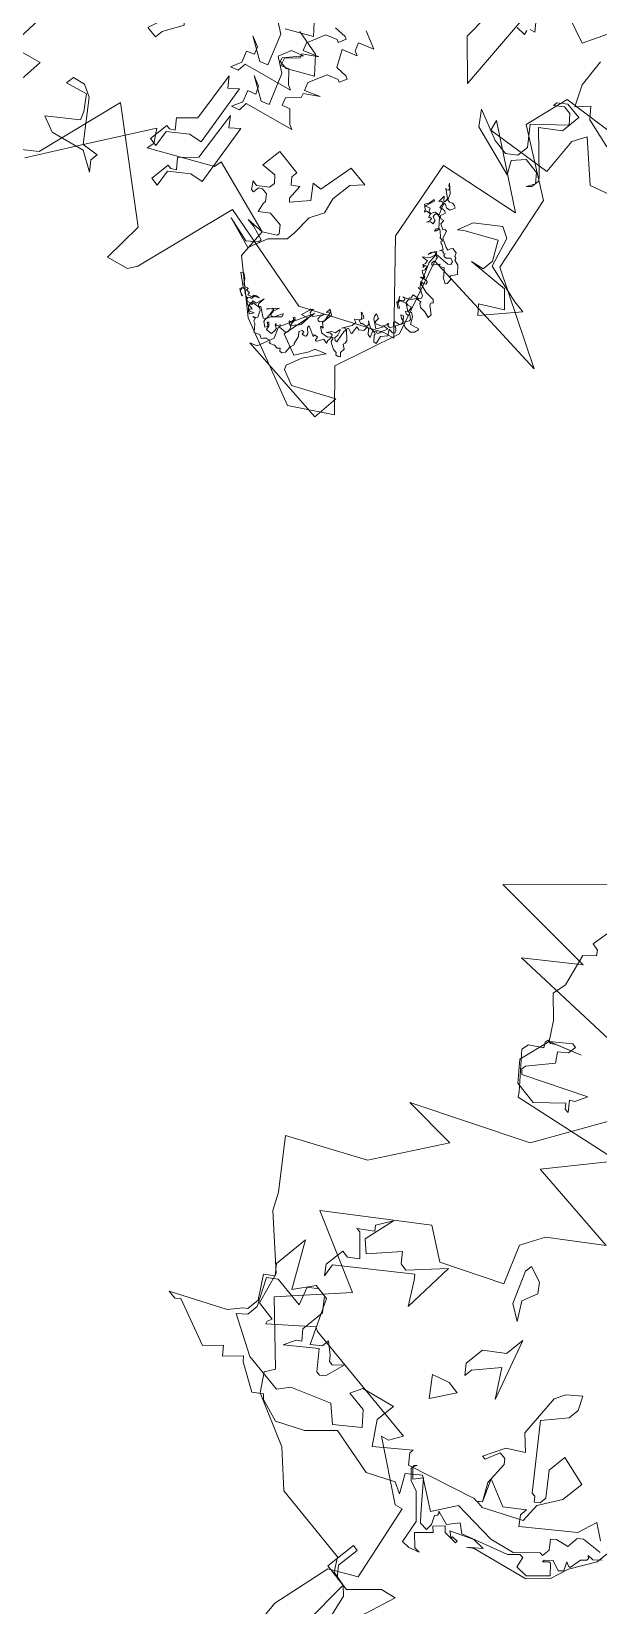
# Model space of a CAD drawing. Header units: metres. Extents: x -71 to 881, y -503 to 661.
# Drawn here: x 317.29 to 320.02, y -259.88 to -252.32 of the extents above; entities that cross this region are included whole.
import ezdxf

# ---------------------------------------------------------------- set-up
doc = ezdxf.new("R2010")
doc.units = ezdxf.units.M
doc.layers.add('ARBRE', color=100, linetype='Continuous', lineweight=13, true_color=0x00ff3f)

# ---------------------------------------------------------------- blocks, each defined once
blk = doc.blocks.new('WMF2', base_point=(0, 0.01))
at = {"color": 251, "lineweight": 0, "true_color": 0x636466}
for points in [[(222.26, -138.6), (222.84, -126.51), (221.75, -126.41), (221.24, -125.83), (222.46, -124.38), (220.76, -119.93), (220.93, -117.85), (217.92, -115.52), (216.01, -113.25), (211.75, -115.52), (215.09, -113.71), (215.69, -113.21), (216.23, -113.25), (216.29, -112.71), (215.78, -112.1), (217.44, -110.7), (217.53, -109.6), (213.13, -105.6), (212.64, -105.02), (197.13, -110.25), (202.88, -101.16), (188.84, -101.73), (195.03, -95.86), (196.4, -92.3), (193.55, -87.25), (201.48, -82.18), (206.17, -84.52), (217.5, -73.62), (205.76, -70.03), (212.07, -61.12), (204.08, -54.99), (204.77, -53.52), (202.84, -51.25), (195.1, -48.95), (190.12, -45.33), (178.29, -45.44), (176.89, -43.78), (174.7, -43.59), (173.01, -29.2)], [(99.06, -17.38), (95.41, -24.9), (90.83, -34.32), (89.42, -32.65), (89.51, -31.56), (81.64, -37.29), (81.55, -38.39), (70.38, -36.78), (69.61, -32.48), (62.22, -27.79), (49.27, -24.43), (44.16, -28.75), (49.49, -33.04), (47.38, -42.86), (52.22, -53.02), (31.88, -54.47), (45.91, -59.56), (49.4, -70.11), (59.14, -74.81), (58.34, -81.44), (49.36, -83.76)], [(227.2, -134.24), (237.13, -121.84), (221.43, -123.58), (227.53, -117.47), (210.08, -120.09)], [(201.41, -114.58), (204.04, -108.47), (206.64, -102.36), (221.47, -92.77), (213.62, -93.64), (218.84, -83.17), (228.67, -76.4), (223.08, -70.7), (221.59, -68.47), (214.46, -63.39), (212.7, -59.01), (209.83, -58.98), (210.04, -58.28), (209.88, -57.88), (205.22, -63.07), (204.55, -62.86), (196.2, -62.98), (185.71, -63.11), (186.56, -61.11), (187.58, -60.7), (178.92, -56.25), (177.9, -56.66), (174.32, -45.95), (177.81, -43.34), (178.67, -34.61), (175.87, -21.54)], [(113.77, -42.55), (112.45, -25.61), (108.09, -27.35), (107.21, -10.78), (98.49, -19.49), (96.74, -32.59), (81.64, -23.67), (81.04, -17.76), (78.09, -18.94), (77.45, -20.28), (75.41, -35.48), (59.11, -34.32), (48.77, -41.31), (47.36, -41.88), (58.37, -50.92), (61.87, -62.25), (50.47, -66), (62.16, -71.92), (61.59, -70.48), (52.23, -72.98), (53.36, -78.3), (52.54, -80.39), (46.99, -76.49), (41.75, -79.1)], [(95.41, -24.9), (93.1, -25.5), (93.1, -24.4), (91.88, -23.19), (94.81, -24.4), (99.43, -22.59), (101.87, -23.19), (98.33, -26.72), (98.94, -27.82), (100.65, -29.64), (103.57, -28.43), (103.57, -29.64), (101.87, -30.26), (100.05, -29.64), (95.41, -24.9), (95.41, -24.9)], [(57.77, -28.84), (58.63, -30.3), (56.93, -35.37), (57.37, -30.33), (54.22, -29.5), (53.25, -31.47), (53.04, -32.3), (51.55, -33.16), (53.17, -30.11), (53.78, -27.79), (53.47, -27.25), (51.12, -26.63), (45.81, -30.31), (45.66, -26.44), (59.37, -25.77), (58.42, -26.33), (57.77, -28.84), (57.77, -28.84)], [(57.77, -59.77), (57.34, -59.74), (56.99, -59.99), (56.55, -59.99), (56.22, -59.81), (56.35, -59.33), (56.48, -59.08), (57.01, -58.91), (57.45, -59.12), (57.71, -59.07), (57.42, -58.35), (56.8, -58.47), (56.47, -58.28), (56.73, -57.56), (56.31, -57.33), (55.87, -57.53), (55.75, -56.92), (54.93, -56.6), (54.8, -56.85), (54.47, -56.9), (54, -55.88), (52.71, -55.43), (52.29, -55.4), (52.19, -55.8), (52.04, -56.06), (51.25, -56.07), (50.96, -55.61), (50.83, -55.62), (50.67, -55.53), (50.58, -55.28), (49.76, -55.18), (48.77, -54.33), (49.22, -53.47), (49.17, -53.21), (48.84, -53.17), (48.7, -52.42), (48.83, -52.17), (49.57, -52.45), (49.82, -52.58), (49.78, -52.67), (50.67, -53.46), (51.2, -53.08), (51.37, -53.18), (51.41, -53.31), (52.03, -52.33), (52.28, -52.54), (52.29, -52.9), (52.25, -52.99), (52.13, -53.02), (52.29, -53.33), (52.38, -53.6), (52.8, -53.6), (52.54, -52.26), (51.6, -50.66), (51.34, -50.52), (51.27, -50.28), (50.74, -50.44), (50.57, -50.33), (50.48, -50.06), (50.84, -49.82), (50.98, -49.78), (50.89, -49.52), (49.55, -49.37), (48.16, -49.5), (47.78, -49.18), (48, -48.98), (47.85, -48.67), (46.68, -47.94), (46.65, -47.37), (47.56, -47.53), (48.39, -47.43), (48.9, -47.71), (48.98, -47.97), (49.76, -47.72), (50.3, -46.68), (50.19, -46.3), (49.75, -46.27), (49.22, -46.45), (49.02, -45.79), (48.86, -45.72), (48.68, -46.06), (48.07, -45.73), (47.44, -44.86), (46.32, -45.35), (46.14, -45.25), (46.23, -44.64), (46.6, -44.17), (47.56, -44.03), (48.1, -44.22), (48.58, -43.15), (48.01, -42.73), (47.85, -42.43), (48.07, -42.2), (48.76, -42.13), (48.17, -41.4), (48.71, -40.58), (48.32, -39.48), (48.7, -39.37), (49.37, -39.95), (49.47, -40.2), (49.63, -40.29), (49.94, -40.13), (49.49, -39.35), (50.01, -39.4), (50.51, -39.88), (50.54, -40.02), (50.86, -39.85), (50.83, -39.28), (51.31, -38.78), (51.84, -38.83), (51.55, -37.7), (51.59, -37.62), (52.39, -37.81), (52.44, -37.5), (51.18, -36.52), (51.08, -36.13), (51.12, -35.83), (50.51, -35.51), (50.45, -34.8), (50.07, -34.49), (50.03, -34.34), (50.2, -34.23), (50.61, -34.11), (50.82, -34.33), (51.37, -34.3), (52.2, -34.62), (52.47, -34.77), (52.63, -35.28), (52.87, -35.21), (52.86, -34.42), (52.76, -34.37), (52.7, -34.11), (53.34, -34.14), (53.62, -33.41), (53.77, -33.15), (53.9, -33.1), (53.97, -33.15), (54.13, -33.69), (54.66, -33.51), (54.57, -33.25), (56.09, -33.72), (56.03, -33.37), (55.31, -32.87), (55.2, -32.49), (55.39, -32.36), (55.77, -32.24), (55.88, -32.62), (56.15, -32.56), (56.36, -32.12), (55.85, -31.63), (55.46, -30.55), (55.3, -30.46), (55.43, -29.76), (55.24, -28.88), (55.5, -28.39), (55.87, -28.34), (56.16, -28.62), (56.42, -28.33), (56.99, -28.28), (57.65, -27.88), (57.72, -28.12), (58.03, -28.17), (58.25, -27.98), (58.41, -28.05), (58.73, -27.66), (58.86, -27.41), (59.43, -27.6), (60.1, -27.17), (61.07, -28.04), (61.37, -28.09), (61.58, -28.52), (61.97, -28.4), (61.62, -28.65), (61.49, -28.9), (62.03, -29.74), (62.37, -29.92), (63.43, -29.61), (63.34, -29.34), (63.61, -29.26), (63.52, -29), (62.86, -28.99), (63.01, -28.72), (62.94, -28.47), (62.26, -28.88), (62.57, -28.28), (62.89, -28.34), (63.48, -28.85), (64.34, -29.1), (64.6, -29.45), (65.11, -29.53), (65.65, -29.92), (65.93, -29.83), (66.02, -29.66), (65.89, -29.26), (65.11, -29.09), (65.26, -29.04), (66.15, -29.41), (66.02, -29.89), (67.84, -30.97), (67.51, -31.22), (66.81, -30.85), (66.26, -30.24), (65.89, -30.14), (65.56, -30.31), (65.43, -30.34), (65.4, -29.99), (64.88, -30.15), (64.76, -29.76), (64.15, -30.11), (64.22, -30.34), (64, -30.58), (63.48, -30.72), (64.02, -30.36), (64.06, -29.83), (64.32, -29.76), (64.47, -29.5), (64.37, -29.25), (64.12, -29.12), (63.68, -29.31), (63.59, -29.47), (63.68, -29.74), (63.15, -29.91), (62.91, -31.2), (62.89, -30.2), (62.83, -30.07), (62.59, -29.93), (62.37, -30.14), (60.91, -29.37), (60.7, -29.58), (60.56, -29.85), (60.92, -31.25), (60.95, -31.35), (61.49, -30.77), (61.62, -30.52), (60.95, -31.58), (60.73, -31.77), (60.58, -32.05), (60.79, -31.06), (60.63, -30.55), (60.45, -30.45), (60.1, -30.71), (59.75, -31.73), (59.62, -31.98), (59.42, -31.56), (60.41, -30.31), (60.57, -29.63), (60.56, -29.41), (60.48, -29.15), (59.78, -28.78), (59.61, -29.12), (59.81, -29.35), (60.09, -29.48), (59.99, -29.66), (59.52, -29.31), (59.36, -28.78), (58.88, -28.85), (58.48, -28.96), (58.53, -29.53), (58.63, -29.93), (59.11, -30.07), (59.2, -30.34), (58.98, -30.11), (58.66, -30.69), (58.5, -30.4), (57.42, -30.59), (57.23, -30.94), (57.5, -31.63), (57.97, -31.77), (58.34, -31.96), (58.03, -32.11), (58.06, -32.48), (58.09, -32.59), (58.37, -32.72), (58.26, -32.91), (58, -32.77), (57.77, -31.77), (57.68, -31.73), (57.33, -32.4), (57.28, -32.27), (56.9, -32.97), (56.98, -34.3), (57.97, -33.85), (57.74, -35.15), (57.85, -35.31), (57.61, -35.42), (57.47, -35.67), (57.52, -35.37), (57.39, -34.96), (57.14, -34.83), (56.74, -34.96), (56.01, -36.34), (56.16, -35.64), (56.04, -35.25), (55.87, -35.15), (55.61, -35.22), (55.28, -35.83), (55.72, -37.28), (56, -36.77), (56.07, -37.45), (55.3, -37.06), (55.27, -35.48), (54.61, -35.03), (54.96, -35), (55.02, -34.9), (54.16, -34.45), (53.24, -34.74), (53.05, -35.07), (52.92, -35.12), (53.11, -35.44), (53.43, -35.41), (53.84, -35.06), (53.53, -35.66), (53.04, -35.95), (52.98, -36.7), (52.93, -36.78), (52.55, -36.04), (52.54, -35.47), (52.19, -35.28), (51.91, -35.35), (52.44, -37.08), (52.39, -37.16), (52.45, -37.28), (52.71, -37.43), (52.87, -37.29), (53.01, -37.03), (52.38, -38.45), (52.36, -39.1), (52.67, -39.15), (52.85, -39.25), (52.39, -39.66), (52.26, -39.92), (52.49, -40.27), (53.02, -40.55), (52.98, -40.64), (52.41, -40.45), (52.16, -40.32), (52.31, -39.62), (51.9, -39.53), (51.76, -39.57), (51.81, -39.69), (51.02, -39.94), (51.02, -40.16), (51.11, -40.42), (51.46, -40.59), (50.47, -40.19), (49.85, -40.29), (49.72, -40.33), (49.57, -40.61), (49.49, -40.55), (49.46, -40.43), (49.28, -40.54), (49.15, -40.81), (49.22, -41.05), (48.9, -41.88), (48.95, -42.01), (49.46, -41.85), (49.82, -40.94), (49.95, -40.7), (51.24, -41.37), (51.43, -41.67), (51.53, -42.07), (50.86, -41.92), (50.77, -41.24), (50.48, -41.18), (49.74, -41.56), (49.46, -42.27), (49.5, -42.42), (49.41, -42.59), (49.24, -42.27), (48.89, -42.32), (48.63, -42.83), (49.09, -43.19), (49.12, -43.32), (49.21, -43.37), (48.38, -43.7), (48.25, -43.95), (48.36, -44.36), (48.89, -44.41), (49.31, -44.64), (48.96, -44.87), (48.46, -44.41), (48.27, -44.32), (47.88, -45.08), (47.97, -45.33), (48.55, -45.65), (48.68, -45.4), (48.96, -45.31), (49.3, -45.49), (49.06, -45.7), (50.1, -46.26), (50.9, -45.79), (50.93, -45.72), (50.82, -45.31), (50.42, -45.22), (50.17, -45.09), (50.28, -44.9), (51.03, -45.31), (51.03, -45.54), (51.44, -46.19), (51.18, -45.85), (51.02, -45.76), (50.63, -46.1), (50.58, -46.17), (50.67, -46.44), (50.83, -46.52), (51.09, -46.45), (50.35, -46.83), (50.42, -47.09), (50.26, -47.21), (50.42, -47.72), (49.49, -48.01), (49.31, -48.35), (49.49, -48.67), (50.03, -48.84), (50.3, -48.99), (50.77, -48.92), (50.44, -48.95), (51.22, -49.71), (51.11, -49.74), (51.31, -50.19), (51.71, -50.04), (51.65, -50.13), (51.4, -50.23), (51.47, -50.48), (52.03, -50.67), (52.29, -50.82), (52.12, -51.17), (52.29, -51.69), (52.54, -51.59), (52.57, -51.17), (52.63, -51.43), (52.9, -51.36), (52.76, -51.82), (52.87, -52.23), (53.49, -52.1), (53.75, -52.03), (53.04, -52.74), (52.85, -53.52), (52.92, -53.78), (53.01, -53.82), (53.28, -53.74), (53.5, -52.87), (53.5, -53.31), (53.09, -54.09), (52.87, -53.87), (52.85, -53.74), (50.74, -54.16), (50.47, -54.45), (50.6, -54.86), (51.14, -55.04), (51.55, -54.48), (51.91, -54.45), (52.09, -54.54), (52.03, -54.61), (52.09, -54.76), (52.39, -54.6), (52.42, -54.73), (52.51, -54.77), (52.77, -54.69), (52.92, -54.44), (52.77, -54.92), (53.44, -55.27), (53.59, -55.23), (53.84, -55.36), (53.75, -55.52), (53.79, -55.66), (54.35, -55.63), (54.31, -55.72), (54.95, -56.16), (55.21, -56.29), (55.34, -56.28), (55.36, -55.82), (55.49, -55.58), (55.61, -55.96), (55.42, -56.31), (56.6, -57.37), (57.04, -57.37), (57.3, -57.31), (57.27, -56.95), (57.18, -56.7), (56.58, -56.58), (56.42, -56.07), (56.77, -56.03), (57.04, -55.74), (57.17, -55.49), (57.04, -55.96), (57.15, -56.34), (57.42, -56.28), (57.5, -56.1), (57.66, -56.41), (57.75, -56.66), (58.41, -56.45), (58.45, -56.16), (58.7, -56.5), (59.31, -56.82), (58.99, -57.43), (58.98, -58.29), (58.79, -58.19), (59.04, -56.9), (58.99, -56.77), (58.39, -57.11), (58.15, -56.74), (57.97, -56.66), (57.71, -56.74), (57.66, -57.05), (57.53, -57.31), (56.88, -57.52), (57.28, -58.16), (57.46, -58.26), (57.59, -58.22), (57.82, -59.01), (58.22, -58.91), (58.37, -58.64), (58.47, -59.68), (57.96, -59.2), (57.81, -59.24), (57.85, -59.58), (57.93, -59.84), (59.21, -60.53), (58.92, -60.47), (58.77, -60.73), (58.88, -60.98), (59.17, -61.05), (59.42, -61.39), (58.22, -60.54), (57.77, -59.77), (57.77, -59.77)], [(85.82, -32.33), (85.2, -32.33), (84.59, -32.83), (85.82, -34.04), (83.99, -36.36), (85.82, -43.43), (84.59, -42.2), (83.5, -43.43), (81.06, -34.64), (82.88, -34.04), (85.2, -31.73), (84.59, -29.42), (85.82, -29.42), (85.82, -32.33), (85.82, -32.33)], [(90.23, -35.66), (89.63, -35.66), (89.02, -36.14), (90.23, -37.37), (88.4, -39.67), (90.23, -46.74), (89.02, -45.52), (87.92, -46.74), (85.48, -37.97), (87.31, -37.37), (89.63, -35.05), (89.02, -32.72), (90.23, -32.72), (90.23, -35.66), (90.23, -35.66)], [(70.82, -34.21), (69.59, -35.56), (69.59, -35.99), (71.7, -36.34), (72.94, -36.34), (70.38, -36.78), (68.72, -38.1), (68.72, -38.45), (69.59, -39.32), (71.7, -39.32), (72.94, -38.1), (73.38, -39.32), (73.38, -39.76), (74.16, -40.55), (75.04, -40.55), (75.48, -40.2), (75.48, -39.32), (75.92, -39.32), (76.72, -40.2), (75.92, -40.2), (74.6, -41.44), (74.6, -42.32), (75.48, -43.11), (77.6, -42.67), (77.6, -45.66), (73.81, -45.66), (73.81, -44.79), (72.94, -44), (72.05, -44.79), (71.7, -42.67), (71.26, -42.32), (69.59, -44.79), (71.26, -46.54), (69.94, -46.89), (69.59, -52), (66.59, -52), (67.83, -50.32), (67.83, -47.34), (67.04, -45.22), (67.83, -43.11), (67.48, -40.2), (67.48, -38.89), (69.16, -36.78), (69.94, -33.86), (74.6, -34.65), (70.82, -34.21), (70.82, -34.21)], [(174.7, -43.59), (178.13, -43.59), (178.13, -48.16), (177.26, -48.16), (177.26, -44.83), (176.02, -43.59), (173.91, -43.59), (170.9, -47.37), (168.8, -48.16), (169.68, -43.59), (171.36, -38.49), (171.81, -38.05), (173.47, -42.7), (174.7, -43.59), (174.7, -43.59)], [(99.65, -46.23), (100.87, -43.31), (100.87, -42.08), (102.57, -42.08), (101.47, -47.33), (100.87, -47.33), (99.65, -46.23), (99.65, -46.23)], [(82.59, -63.67), (82.02, -62.61), (81.29, -62.4), (83.29, -61.31), (81.8, -59.17), (80.03, -59.45), (79.63, -59.31), (79.98, -58.16), (80.39, -58.29), (81.86, -57.49), (82.69, -54.71), (82.12, -53.66), (80.09, -54.82), (81.89, -53.24), (81.61, -52.7), (82.93, -50.96), (82.44, -49.93), (81.38, -50.49), (79.67, -49.09), (78.94, -48.87), (85.72, -46.19), (85.64, -44.92), (86.71, -44.35), (86.21, -45.98), (87.01, -47.47), (85.95, -48.04), (86.55, -49.02), (88.1, -49.47), (84.71, -48.03), (83.64, -48.6), (85.9, -52.66), (88.14, -53.77), (87.55, -55.72), (85.96, -56.58), (87.61, -54.06), (87.34, -53.53), (86.07, -53.59), (82.77, -55.98), (85.1, -58.01), (88.93, -58.28)], [(83.26, -65.56), (80.58, -64.76), (82.59, -63.67), (82.59, -63.67)], [(86.24, -62.48), (84.47, -62.76), (84.07, -62.63), (84.4, -61.49), (84.81, -61.62), (86.3, -60.82), (87.13, -58.03), (86.56, -56.98), (84.52, -58.13), (86.33, -56.54), (86.04, -56.01), (87.37, -54.28), (86.87, -53.24), (85.82, -53.82), (84.11, -52.42), (83.35, -52.19), (90.12, -49.5), (90.07, -48.23), (91.12, -47.66), (90.64, -49.3), (91.42, -50.77), (90.37, -51.37), (90.96, -52.33), (92.52, -52.8), (89.13, -51.34), (88.07, -51.91), (90.31, -55.97), (92.58, -57.08)], [(90.49, -56.9), (87.19, -59.31), (89.51, -61.33)], [(220.57, -50.22), (221.79, -50.2), (214.78, -54.92), (213.59, -56.76), (213.1, -57.26), (213.13, -59.1), (215.47, -61.97), (214.27, -63.08), (215.5, -64.29), (215.56, -69.52), (211.34, -63.72), (209.67, -66.67), (207.37, -66.7), (203.77, -60.91), (202.56, -62.13), (202.58, -63.23), (200.85, -62.15), (200.24, -61.55), (199.64, -61.56), (198.56, -62.79), (199.01, -59.87), (199.61, -59.26), (200.21, -59.24), (202.55, -61.52), (206.05, -57.94), (205.47, -59.78), (204.85, -60.28), (206.1, -61.48), (206.14, -65.01), (207.85, -66.7), (209.07, -66.69), (210.27, -65.56), (209.03, -63.15), (213.66, -63.1), (214.86, -61.99), (212.51, -58.47), (212.49, -56.77), (213.57, -55.55), (207.7, -53.3), (201.85, -53.37), (200.78, -55.09), (195.57, -58.07), (193.11, -56.39), (190.24, -59.36), (192.08, -61.04), (195, -61.01), (194.41, -62.83), (189.81, -64.59), (189.77, -61.68), (187.3, -58.79), (183.33, -62.96), (183.33, -62.37), (182.1, -61.15), (172.77, -65.4), (172.29, -65.4), (171.68, -66.02), (173.43, -68.94), (169.39, -67.77), (166.98, -70.11), (166.96, -69.01), (165.85, -67.81), (160.08, -73.71), (159.5, -76.65), (157.18, -75.46)], [(155.95, -74.38), (158.86, -73.73), (159.47, -73.11), (159.44, -71.4), (161.14, -70.78), (161.73, -70.16), (160.64, -69.08), (160.62, -67.87), (161.11, -67.86), (163.5, -64.91), (166.9, -63.65), (173.36, -63.08), (175.14, -59.53), (179.8, -61.8), (181.48, -60.07), (179.75, -57.65), (181.46, -58.23), (184.95, -55.88), (192.02, -56.41), (194.9, -52.85), (198.42, -50.48), (201.82, -51.06), (202.43, -51.55), (203.66, -50.42), (207.69, -52.09), (208.3, -52.68), (210.1, -50.35), (211.21, -51.44), (213, -49.09), (219.97, -50.84), (220.57, -50.22), (220.57, -50.22)], [(40.86, -56.38), (43.16, -58.19), (49.01, -56.98), (47.19, -57.59), (47.19, -59.3), (49.01, -61.74), (53.04, -58.82), (53.65, -58.19), (53.04, -60.53), (50.1, -63.43), (48.41, -62.83), (46.7, -58.82), (40.86, -58.19), (39.03, -58.19), (42.55, -52.98), (43.78, -54.06), (40.86, -56.38), (40.86, -56.38)], [(156.89, -69.51), (157.43, -66.75), (159.56, -64.03), (167.3, -61.05), (168.14, -60.32), (166.54, -62.02), (168.32, -61.8), (171.36, -59.94), (170.42, -59.42), (170.47, -59.72), (169.59, -59.84), (169.56, -59.52), (171.59, -59.29), (172.31, -59.83), (173.34, -58.5), (172.64, -57.96), (174.22, -55.94), (172.57, -54.64), (171.71, -54.74), (173.12, -54.01), (174.29, -53.87), (175.3, -57.08), (178.61, -59.71), (180.18, -60.09), (181.49, -61.11), (181.56, -61.74), (181.3, -62.07), (181.53, -61.43), (180.22, -60.39), (179.42, -61.68), (175.68, -58.22), (174.72, -57.4), (173.53, -57.53), (173.65, -58.47), (174.34, -59.58), (174.13, -59.93), (174.18, -60.23), (174.45, -60.45), (172.34, -60.13), (171.33, -61.75), (169.98, -60.98), (163.78, -64.16), (162.73, -65.48), (162.11, -65.55), (161.63, -64.1), (159.84, -64.31), (157.76, -66.95), (159.09, -68.05), (159.4, -68.02), (159.94, -67.33), (159.98, -67.64), (159.15, -68.6), (157.6, -68.22), (157.12, -68.85), (157.81, -69.96), (157.22, -69.78), (156.92, -69.81), (156.81, -71.58), (156.27, -72.27), (156.3, -72.59), (156.65, -72.85), (155.79, -72.95), (154.94, -73.93)], [(155.22, -76.3), (155.18, -73.27), (156.89, -69.51), (156.89, -69.51)], [(171.68, -66.02), (173.31, -68.24), (173.88, -71.59), (174.47, -72.18), (175.5, -72.18), (176.09, -69.97), (176.66, -69.97), (175.5, -73.22), (173.31, -74.97), (175.5, -76.59), (176.66, -82.74), (176.09, -84.36), (174.47, -86.09), (173.31, -84.36), (173.31, -82.74), (175.5, -79.36), (168.32, -72.18), (167.74, -72.18), (167.15, -71.59), (166.58, -72.18), (166.58, -73.22), (169.36, -76), (169.36, -78.78), (164.96, -78.33), (164.96, -74.97), (166.58, -71.59), (166.11, -68.82), (171.09, -65.45), (172.15, -65.45), (171.68, -66.02), (171.68, -66.02)], [(64.7, -71.27), (60.09, -70.06), (57.77, -70.06), (56.55, -71.27), (56.55, -72.98), (58.86, -75.3), (55.34, -79.44), (56.55, -80.53), (57.77, -80.53), (58.86, -79.44), (58.86, -80.05), (57.77, -81.14), (55.34, -81.14), (55.34, -78.22), (57.77, -75.92), (52.42, -71.77), (51.91, -71.27), (51.91, -70.06), (52.42, -69.46), (51.91, -70.67), (53.02, -71.77), (55.34, -71.77), (56.55, -70.06), (55.34, -68.37), (63.01, -69.46), (64.7, -71.27), (64.7, -71.27)], [(187.57, -69.19), (189.89, -71.62), (187.57, -72.72), (185.74, -72.72), (187.57, -69.19), (187.57, -69.19)], [(211.1, -72.56), (210.01, -72.56), (208.8, -73.77), (211.73, -76.09), (212.35, -76.09), (210.51, -77.8), (211.1, -78.4), (210.01, -80.71), (210.51, -76.09), (208.8, -74.88), (205.88, -79.01), (204.66, -77.8), (203.56, -77.8), (200.04, -82.55), (199.42, -74.88), (201.73, -77.8), (202.34, -78.4), (210.51, -70.25), (210.01, -68.43), (211.1, -69.64), (211.1, -72.56), (211.1, -72.56)], [(68.73, -71.99), (73.89, -76.06), (74.34, -79.76)], [(70.51, -82.25), (69.1, -82.43), (69.35, -83.04)], [(69.14, -83.51), (68.47, -83.79), (70.41, -85.67)], [(69.04, -89.28), (63.17, -87.99), (61.62, -92.45)], [(71.55, -86.71), (68.73, -71.99), (68.73, -71.99)], [(184.65, -79.77), (186.95, -76.25), (186.95, -75.04), (188.18, -76.25), (188.18, -79.17), (185.74, -81.48), (185.74, -84.42), (181.72, -76.25), (184.65, -79.77), (184.65, -79.77)], [(55.55, -83.45), (56.85, -81.67), (58.61, -84.37), (59.53, -88.36)], [(49.71, -81.67), (54.16, -82.15), (55.55, -83.45), (55.55, -83.45)], [(193.06, -90.68), (193.06, -91.77), (190.63, -91.29), (189.54, -90.08), (190.15, -87.76), (188.32, -85.45), (190.63, -86.53), (193.06, -90.68), (193.06, -90.68)], [(216.62, -108.51), (216.01, -113.25), (213.7, -115.58), (213.1, -115.58), (213.1, -114.35), (214.19, -113.25), (213.1, -112.03), (215.41, -108.51), (215.41, -107.9), (214.8, -107.41), (206.64, -112.66), (207.25, -110.82), (207.86, -110.33), (206.64, -109.11), (207.25, -109.11), (207.86, -109.72), (210.77, -106.2), (214.19, -106.2), (216.62, -108.51), (216.62, -108.51)]]:
    blk.add_lwpolyline(points, dxfattribs=at)

msp = doc.modelspace()

# ---------------------------------------------------------------- block references
at = {"layer": 'ARBRE', "color": 251, "lineweight": 5, "true_color": 0x636466, "xscale": 0.03451886634015593, "yscale": 0.03451886634015593, "zscale": 0.03451886634015593, "rotation": 128.5771086415459}
for p in [(318.9221, -255.9714), (321.3723, -265.4398)]:
    msp.add_blockref('WMF2', p, dxfattribs=at)

doc.saveas('drawing.dxf')
